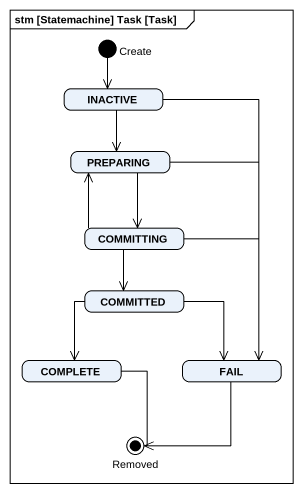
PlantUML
@startuml
mainframe stm [Statemachine] Task [Task]
hide empty description
state "Create" as Create_ <<start>>
state INACTIVE
state PREPARING
state COMMITTING
state COMMITTED
state COMPLETE
state FAIL
state Removed <<end>>
Create_ --> INACTIVE
INACTIVE --> PREPARING
INACTIVE --> FAIL
PREPARING --> COMMITTING
PREPARING --> FAIL
COMMITTING -up-> PREPARING
COMMITTING --> COMMITTED
COMMITTING --> FAIL
COMMITTED --> COMPLETE
COMMITTED --> FAIL
COMPLETE --> Removed
FAIL --> Removed
@enduml
